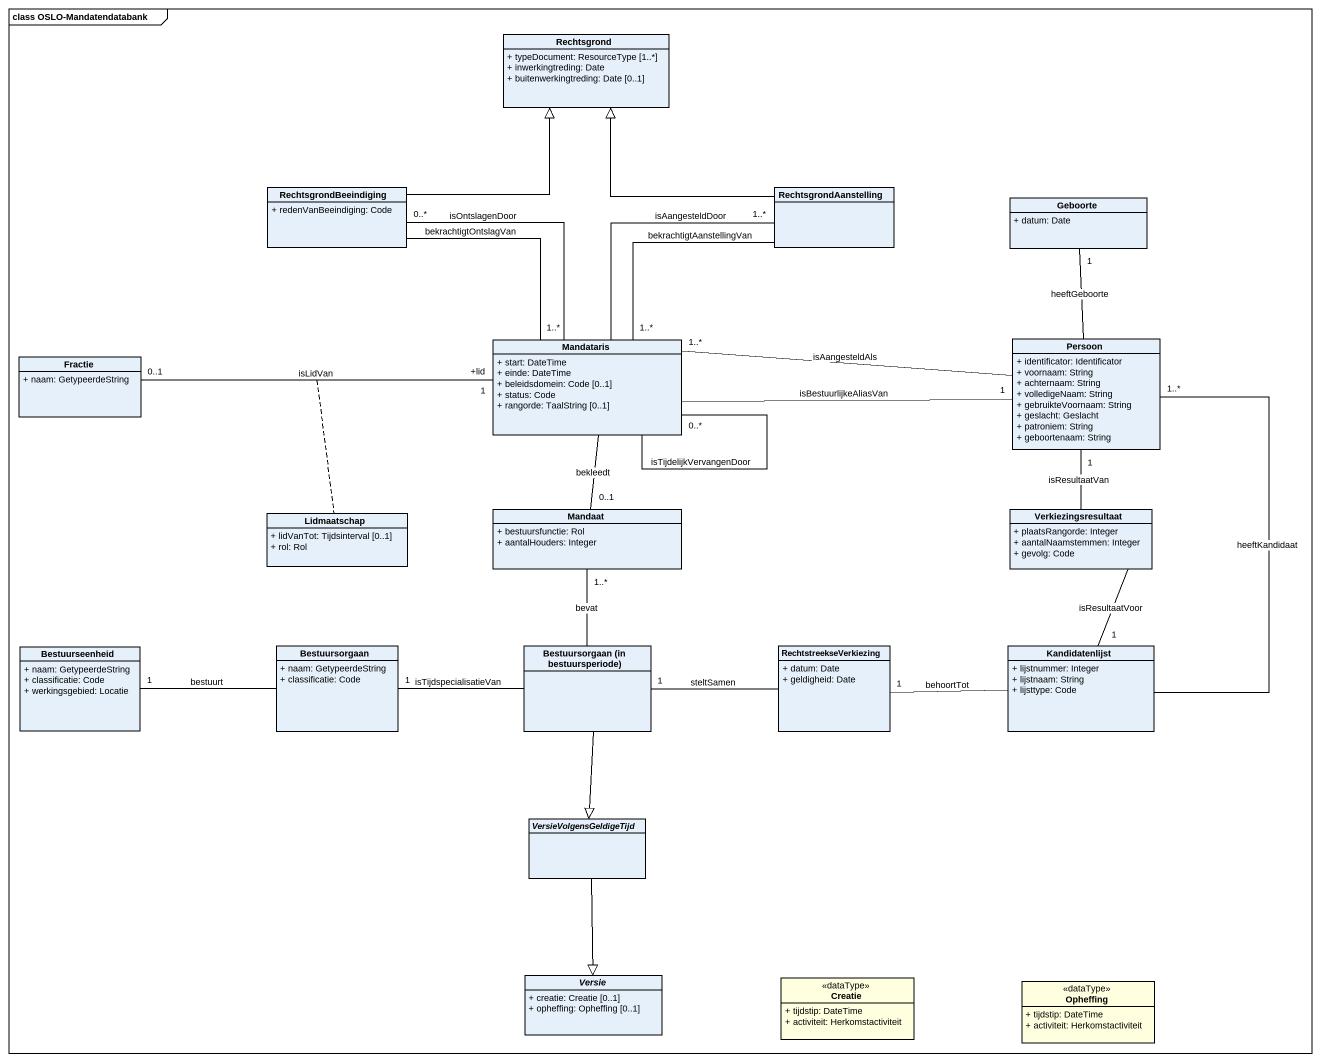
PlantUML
@startuml
mainframe class OSLO-Mandatendatabank
hide circle
hide empty members
skinparam classAttributeIconSize 0
class Rechtsgrond {
  + typeDocument: ResourceType [1..*]
  + inwerkingtreding: Date
  + buitenwerkingtreding: Date [0..1]
}
class RechtsgrondBeeindiging {
  + redenVanBeeindiging: Code
}
class RechtsgrondAanstelling
class Geboorte {
  + datum: Date
}
class Fractie {
  + naam: GetypeerdeString
}
class Mandataris {
  + start: DateTime
  + einde: DateTime
  + beleidsdomein: Code [0..1]
  + status: Code
  + rangorde: TaalString [0..1]
}
class Persoon {
  + identificator: Identificator
  + voornaam: String
  + achternaam: String
  + volledigeNaam: String
  + gebruikteVoornaam: String
  + geslacht: Geslacht
  + patroniem: String
  + geboortenaam: String
}
class Lidmaatschap {
  + lidVanTot: Tijdsinterval [0..1]
  + rol: Rol
}
class Mandaat {
  + bestuursfunctie: Rol
  + aantalHouders: Integer
}
class Verkiezingsresultaat {
  + plaatsRangorde: Integer
  + aantalNaamstemmen: Integer
  + gevolg: Code
}
class Bestuurseenheid {
  + naam: GetypeerdeString
  + classificatie: Code
  + werkingsgebied: Locatie
}
class Bestuursorgaan {
  + naam: GetypeerdeString
  + classificatie: Code
}
class "Bestuursorgaan (in bestuursperiode)" as Bestuursorgaan_in
class RechtstreekseVerkiezing {
  + datum: Date
  + geldigheid: Date
}
class Kandidatenlijst {
  + lijstnummer: Integer
  + lijstnaam: String
  + lijsttype: Code
}
abstract class VersieVolgensGeldigeTijd
abstract class Versie {
  + creatie: Creatie [0..1]
  + opheffing: Opheffing [0..1]
}
class Creatie <<dataType>> #FFFFE0 {
  + tijdstip: DateTime
  + activiteit: Herkomstactiviteit
}
class Opheffing <<dataType>> #FFFFE0 {
  + tijdstip: DateTime
  + activiteit: Herkomstactiviteit
}
RechtsgrondBeeindiging -right-|> Rechtsgrond
RechtsgrondBeeindiging -- "1..*" Mandataris : bekrachtigtOntslagVan
RechtsgrondAanstelling -left-|> Rechtsgrond
RechtsgrondAanstelling -- "1..*" Mandataris : bekrachtigtAanstellingVan
Mandataris -up- "0..*" RechtsgrondBeeindiging : isOntslagenDoor
Mandataris -up- "1..*" RechtsgrondAanstelling : isAangesteldDoor
Mandataris -left- Fractie
(Mandataris, Fractie) .. Lidmaatschap
Mandataris "+lid\n1" -left- "0..1" Fractie : isLidVan
Mandataris -- "0..*" Mandataris : isTijdelijkVervangenDoor
Mandataris -right- "1" Persoon : isBestuurlijkeAliasVan
Mandataris -- "0..1" Mandaat : bekleedt
Persoon -up- "1" Geboorte : heeftGeboorte
Persoon -left- "1..*" Mandataris : isAangesteldAls
Verkiezingsresultaat -up- "1" Persoon : isResultaatVan
Verkiezingsresultaat -- "1" Kandidatenlijst : isResultaatVoor
Bestuursorgaan -left- "1" Bestuurseenheid : bestuurt
Bestuursorgaan_in -up- "1..*" Mandaat : bevat
Bestuursorgaan_in -left- "1" Bestuursorgaan : isTijdspecialisatieVan
Bestuursorgaan_in --|> VersieVolgensGeldigeTijd
RechtstreekseVerkiezing -left- "1" Bestuursorgaan_in : steltSamen
Kandidatenlijst -up- "1..*" Persoon : heeftKandidaat
Kandidatenlijst -left- "1" RechtstreekseVerkiezing : behoortTot
VersieVolgensGeldigeTijd --|> Versie
@enduml
